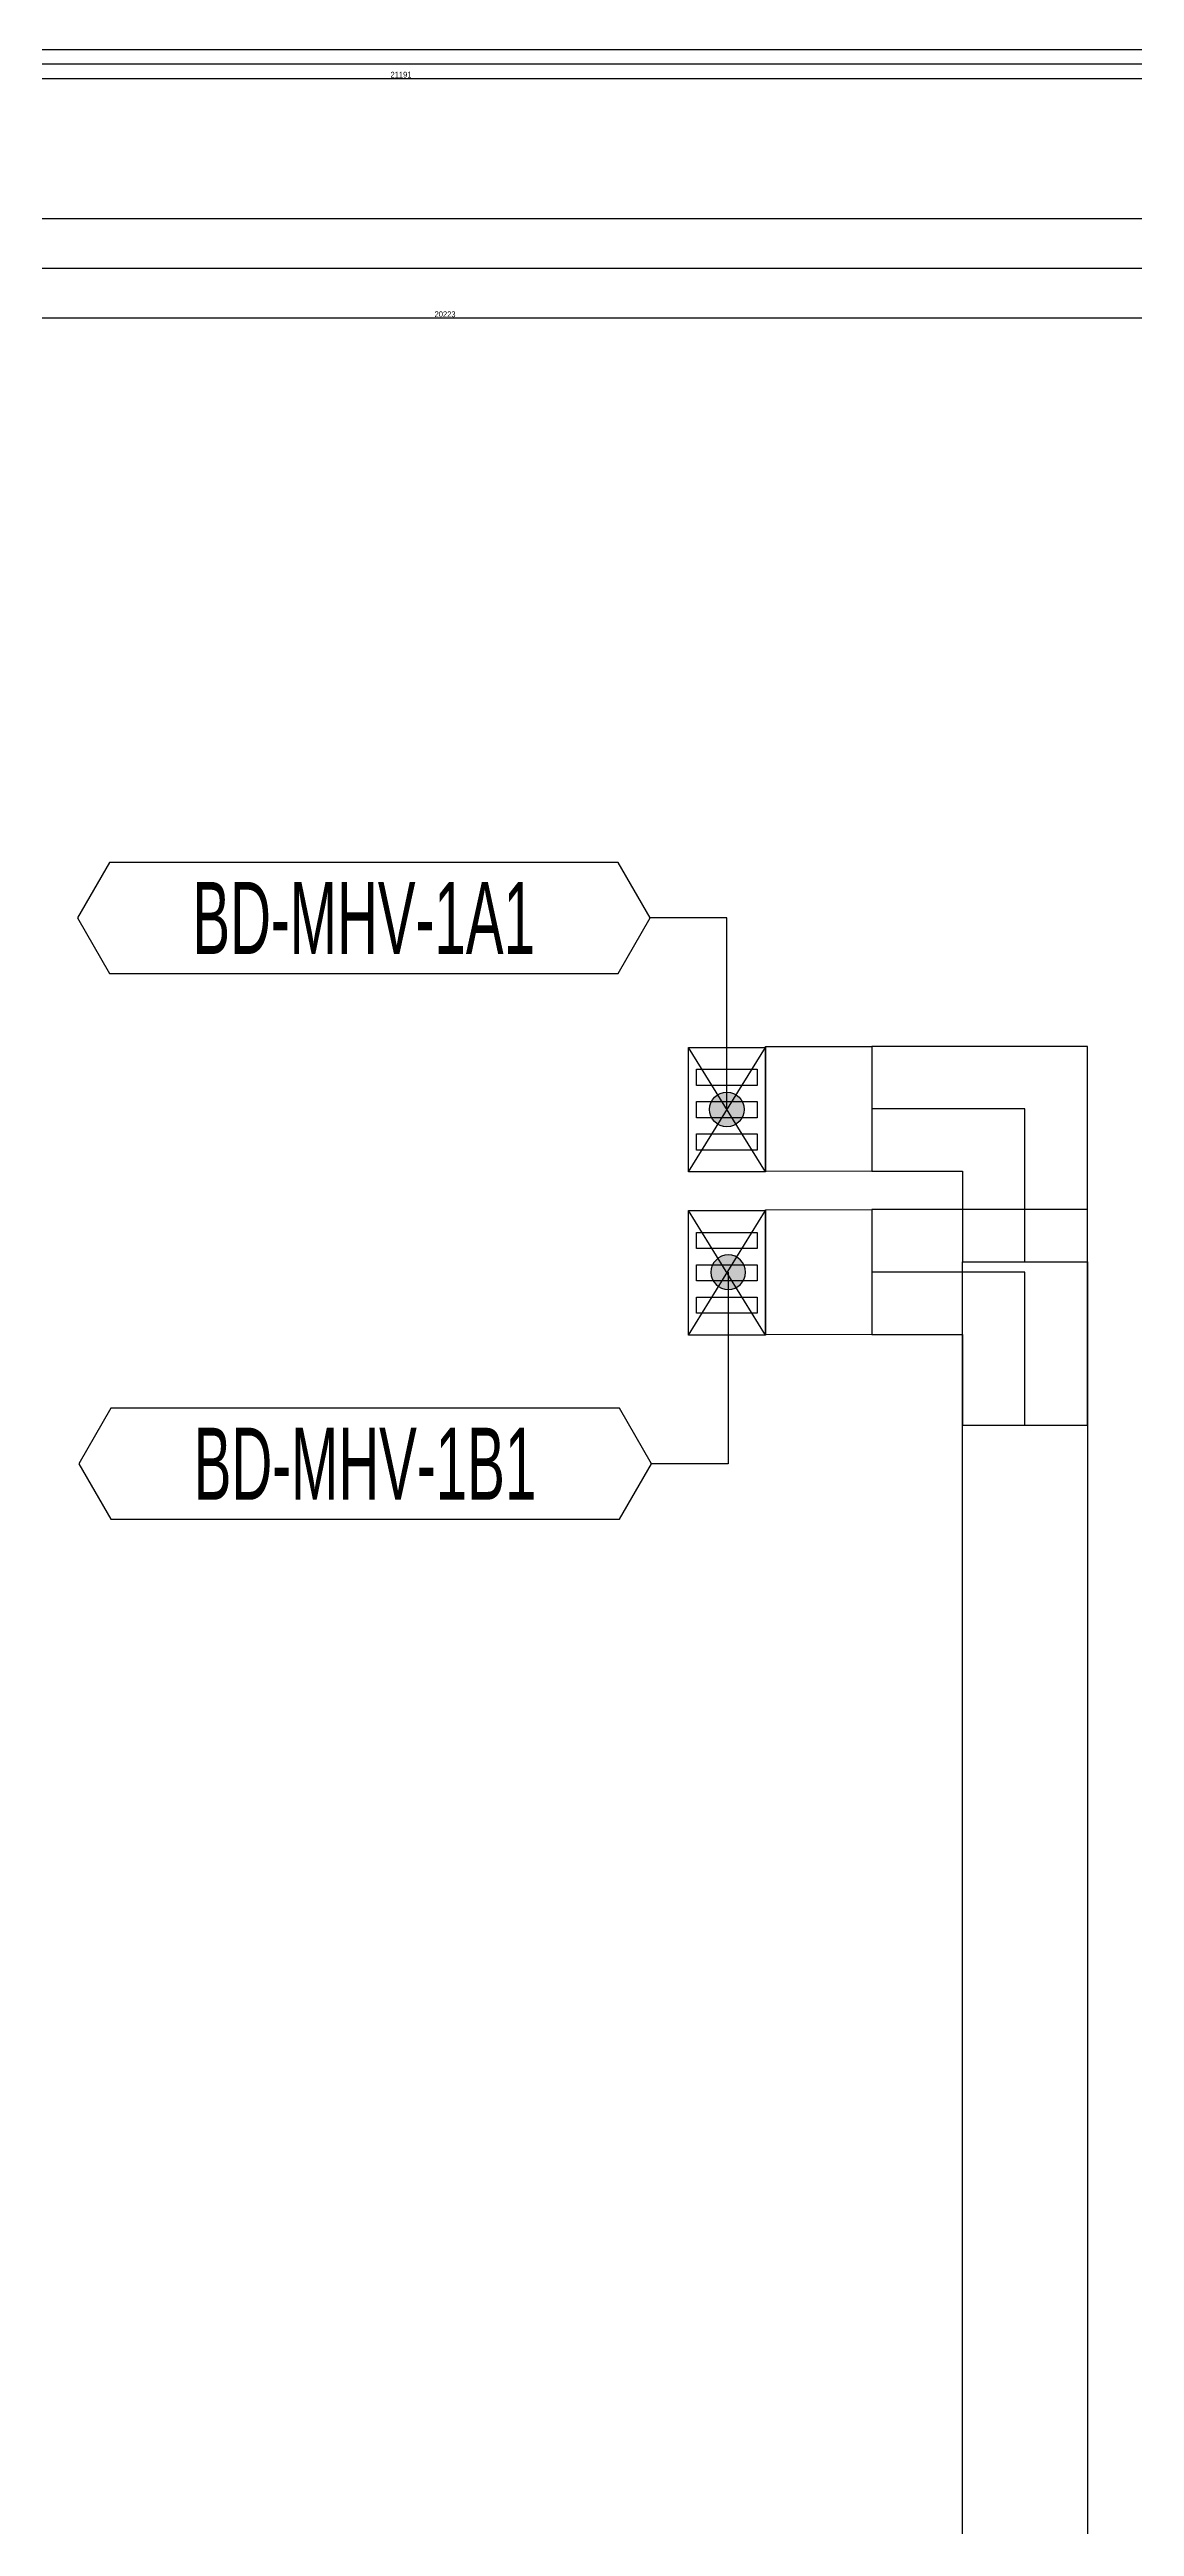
# Model space of a CAD drawing. Header units: millimetres. Extents: x 28486 to 374549, y -351975 to 868946.
# Drawn here: x 109630 to 115274, y -225998 to -213106 of the extents above; entities that cross this region are included whole.
import ezdxf
from ezdxf.enums import TextEntityAlignment as Align

# ---------------------------------------------------------------- set-up
doc = ezdxf.new("R2010")
doc.units = ezdxf.units.MM
doc.header["$LTSCALE"] = 150
doc.layers.get('Defpoints').update_dxf_attribs({"color": 150})
for name, color, linetype in [('-----27 Bus Duct_HV_6.6kV', 130, 'Continuous'), ('-----27 Bus Duct_HV_IT BACK UP A', 7, 'Continuous'), ('-----27 Bus Duct_HV_IT BACK UP B', 3, 'Continuous'), ('-----27 Bus Duct_LV_380-220V_IT BACK UP', 2, 'Continuous'), ('-----29 주기', 1, 'Continuous'), ('-----30 Text', 2, 'Continuous'), ('-----99 Cable Schedule', 2, 'Continuous')]:
    doc.layers.add(name, color=color, linetype=linetype)
doc.styles.add('ELEC', font='')
doc.styles.get("Standard").update_dxf_attribs({"font": ''})
doc.styles.get('ELEC').set_extended_font_data('Dotum')
doc.styles.get('Standard').set_extended_font_data('Dotum')
doc.dimstyles.new('전기통신참고용-치수', dxfattribs={"dimscale": 15, "dimtxt": 2, "dimasz": 0, "dimexe": 0, "dimexo": 0, "dimgap": 0.4, "dimtad": 4, "dimdec": 0, "dimzin": 0, "dimdsep": 46, "dimtxsty": 'Standard', "dimblk": 'NONE', "dimcen": 0, "dimse1": 1, "dimse2": 1, "dimsd1": 1, "dimsd2": 1, "dimclrd": 8, "dimclre": 8, "dimclrt": 8, "dimadec": 0, "dimazin": 0, "dimtfac": 1, "dimtdec": 0, "dimtix": 1, "dimtmove": 2, "dimatfit": 0, "dimldrblk": 'NONE', "dimfxl": 2, "dimtolj": 1, "dimtzin": 0, "dimarcsym": 0})

# ---------------------------------------------------------------- blocks, each defined once
blk = doc.blocks.new('*D228')
at = {"layer": 'Defpoints', "color": 0, "transparency": 16777216}
for p in [(520.000000000002, 10924.66252970578), (520.0000000000932, 10924.66252970578), (519.9999999999986, -9298.337470295517)]:
    blk.add_point(p, dxfattribs=at)
at = {"color": 0, "transparency": 16777216, "insert": (498.9796472185487, 813.1625297051314), "char_height": 30, "attachment_point": 5, "rotation": 90}
blk.add_mtext('\\A1;{\\C0;20223}', dxfattribs=at)
blk = doc.blocks.new('_None')
blk = doc.blocks.new('*D132')
at = {"layer": 'Defpoints', "color": 0, "transparency": 16777216}
for p in [(152.0000000000032, 17688.99999999643), (152.0000000000918, 17688.99999999643), (151.9999999999994, -3502.499999992391)]:
    blk.add_point(p, dxfattribs=at)
at = {"color": 0, "transparency": 16777216, "insert": (130.9796472185493, 7093.250000002017), "char_height": 30, "attachment_point": 5, "rotation": 90}
blk.add_mtext('\\A1;{\\C0;21191}', dxfattribs=at)
blk = doc.blocks.new('*D192')
at = {"layer": 'Defpoints', "color": 0, "transparency": 16777216}
for p in [(152.0000000000032, 17688.99999999643), (152.0000000000921, 17688.99999999643), (151.9999999999994, -3502.499999992391)]:
    blk.add_point(p, dxfattribs=at)
at = {"color": 0, "transparency": 16777216, "insert": (130.9796472185496, 7093.250000002017), "char_height": 30, "attachment_point": 5, "rotation": 90}
blk.add_mtext('\\A1;{\\C0;21191}', dxfattribs=at)
blk = doc.blocks.new('A$343519315662')
at = {"layer": '-----27 Bus Duct_HV_6.6kV'}
for p, q in [((472.0000000001164, 650.0000000000582), (471.9999999999709, 1122.000000000058)), ((471.9999999999709, 1122.000000000058), (1121.999999999971, 1121.999999999942)), ((797.0000000000291, 1122.000000000058), (797, 325.0000000000582)), ((1121.999999999971, 1122.000000000058), (1121.999999999854, 5.820766091346741e-11)), ((0, 0), (1.164153218269348e-10, 650)), ((1.164153218269348e-10, 650), (472.0000000001164, 650.0000000000582)), ((797, 325.0000000000582), (5.820766091346741e-11, 325)), ((1121.999999999854, 5.820766091346741e-11), (0, 0))]:
    blk.add_line(p, q, dxfattribs=at)
blk = doc.blocks.new('A$341610189226')
for p, q in [((0, 0), (647.9093344554421, 400.8093616761907)), ((0, 400.8093616761907), (647.9093344554421, 0))]:
    blk.add_line(p, q)
for points in [[(647.9093344554421, 0), (0, 0), (0, 400.8093616761907), (647.9093344554421, 400.8093616761907)], [(113.5944937032764, 358.7373269713426), (197.738563113031, 358.7373269713426), (197.738563113031, 42.0720347049064), (113.5944937032764, 42.0720347049064)], [(281.8826325228438, 358.7373269713426), (366.0267019326566, 358.7373269713426), (366.0267019326566, 42.0720347049064), (281.8826325228438, 42.0720347049064)], [(450.1707713424694, 358.7373269713426), (534.314840752224, 358.7373269713426), (534.314840752224, 42.0720347049064), (450.1707713424694, 42.0720347049064)]]:
    blk.add_lwpolyline(points, close=True)
blk = doc.blocks.new('A$C9a0ab699')
h = blk.add_hatch(color=0)
edge = h.paths.add_edge_path()
edge.add_arc((2.182787284255028e-11, 2.299202606081963e-09), 64.0071934098378, 720.0000000000341, 1080.000000000034, ccw=False)
at = {"color": 0}
blk.add_circle((2.182787284255028e-11, 2.299202606081963e-09), 64.0071934098378, dxfattribs=at)
blk = doc.blocks.new('*U226')
at = {"color": 1}
blk.add_line((260.0000000000018, 10924.66252970578), (259.9999999999984, -9298.337470295513), dxfattribs=at)
at = {"color": 0}
blk.add_lwpolyline([(519.9999999999984, -9298.337470295513), (-1.627142864890629e-12, -9298.337470295513), (1.818989403545856e-12, 10924.66252970578), (520.0000000000018, 10924.66252970578)], close=True, dxfattribs=at)
dim = blk.add_linear_dim(base=(520.0000000000932, 10924.66252970578), p1=(519.9999999999984, -9298.337470295513), p2=(520.0000000000018, 10924.66252970578), angle=90, text='{\\C0;<>}', dimstyle='전기통신참고용-치수', override={"dimtad": 1, "dimtxsty": 'Standard', "dimclrd": 0, "dimclre": 0, "dimclrt": 0}, dxfattribs=at)
dim.commit()
dim.dimension.update_dxf_attribs({"geometry": '*D228', "text_midpoint": (498.9796472185487, 813.1625297051314)})
blk = doc.blocks.new('*U130')
at = {"color": 1}
blk.add_line((76.00000000000318, 17688.99999999642), (75.99999999999936, -3502.499999992389), dxfattribs=at)
at = {"color": 0}
blk.add_lwpolyline([(151.9999999999994, -3502.499999992389), (-6.679101716144942e-13, -3502.499999992389), (3.126388037344441e-12, 17688.99999999642), (152.0000000000031, 17688.99999999642)], close=True, dxfattribs=at)
dim = blk.add_linear_dim(base=(152.0000000000918, 17688.99999999643), p1=(151.9999999999994, -3502.499999992389), p2=(152.0000000000031, 17688.99999999642), angle=90, text='{\\C0;<>}', dimstyle='전기통신참고용-치수', override={"dimtad": 1, "dimtxsty": 'Standard', "dimclrd": 0, "dimclre": 0, "dimclrt": 0}, dxfattribs=at)
dim.commit()
dim.dimension.update_dxf_attribs({"geometry": '*D132', "text_midpoint": (130.9796472185493, 7093.250000002017)})
blk = doc.blocks.new('*U190')
at = {"color": 1}
blk.add_line((76.00000000000318, 17688.99999999642), (75.99999999999936, -3502.499999992389), dxfattribs=at)
at = {"color": 0}
blk.add_lwpolyline([(151.9999999999994, -3502.499999992389), (-6.679101716144942e-13, -3502.499999992389), (3.126388037344441e-12, 17688.99999999642), (152.0000000000031, 17688.99999999642)], close=True, dxfattribs=at)
dim = blk.add_linear_dim(base=(152.0000000000921, 17688.99999999643), p1=(151.9999999999994, -3502.499999992389), p2=(152.0000000000031, 17688.99999999642), angle=90, text='{\\C0;<>}', dimstyle='전기통신참고용-치수', override={"dimtad": 1, "dimtxsty": 'Standard', "dimclrd": 0, "dimclre": 0, "dimclrt": 0}, dxfattribs=at)
dim.commit()
dim.dimension.update_dxf_attribs({"geometry": '*D192', "text_midpoint": (130.9796472185496, 7093.250000002017)})

msp = doc.modelspace()

# ---------------------------------------------------------------- linework, layer by layer
at = {"layer": '-----27 Bus Duct_HV_6.6kV'}
for points, elevation in [([(113353.5719547983, -218944.9843372607), (113353.5719547983, -218294.9843372607), (113906.5716338286, -218294.1646067046), (113906.5716338286, -218944.1646067046)], -8.119130947753065e-10), ([(113353.571954795, -219794.9843372608), (113353.571954795, -219144.9843372608), (113906.5716338253, -219144.1646067047), (113906.5716338253, -219794.1646067047)], -8.119130947753065e-10), ([(115028.5716338287, -229532.843420926), (114378.5716338287, -229532.843420926), (114378.5716338285, -219416.1646067046), (115028.5716338285, -219416.1646067046)], -9.927995283040857e-10), ([(115028.5716338287, -229532.843420926), (114378.5716338287, -229532.843420926), (114378.5716338286, -220266.1646067047), (115028.5716338286, -220266.1646067047)], -9.927995283040857e-10)]:
    msp.add_lwpolyline(points, close=True, dxfattribs=dict(at, elevation=elevation))
at = {"layer": '-----29 주기'}
for points, elevation in [([(109941.0505429773, -217337.1485853489), (109774.3406527653, -217625.8985853507), (109941.0505429798, -217914.6485853542), (112586.8614220863, -217914.6485853542), (112753.5713123098, -217625.8985853507), (112586.8614220839, -217337.1485853489)], -8.119130947753065e-10), ([(109947.9343023595, -220177.7296932436), (109781.2244121476, -220466.4796932453), (109947.9343023619, -220755.2296932488), (112593.7451814686, -220755.2296932488), (112760.4550716922, -220466.4796932453), (112593.7451814662, -220177.7296932436)], -4.871478568651839e-10)]:
    msp.add_lwpolyline(points, close=True, dxfattribs=dict(at, elevation=elevation))
at = {"layer": '-----99 Cable Schedule', "color": 1}
for points, elevation in [([(113153.1672739602, -218622.3939414153), (113153.167273963, -217625.8985853507), (112753.167273963, -217625.8985853507)], -8.119130947753065e-10), ([(113160.4550716894, -219469.9843371807), (113160.4550716922, -220466.4796932453), (112760.4550716922, -220466.4796932453)], -4.871478568651839e-10)]:
    msp.add_lwpolyline(points, dxfattribs=dict(at, elevation=elevation))

# ---------------------------------------------------------------- block references
at = {"layer": '-----27 Bus Duct_HV_6.6kV', "rotation": 90}
for p in [(113353.5719547983, -218947.320796439), (113353.571954795, -219797.3207964391)]:
    msp.add_blockref('A$341610189226', p, dxfattribs=at)
at = {"layer": '-----27 Bus Duct_HV_6.6kV', "xscale": -1, "rotation": 180}
for p in [(113906.5716338285, -218294.1646067046), (113906.5716338253, -219144.1646067047)]:
    msp.add_blockref('A$343519315662', p, dxfattribs=at)
at = {"layer": '-----27 Bus Duct_HV_IT BACK UP A', "rotation": 270}
msp.add_blockref('*U130', (104364.5713123097, -213105.9830523526), dxfattribs=at)
at = {"layer": '-----27 Bus Duct_HV_IT BACK UP B', "rotation": 270}
msp.add_blockref('*U190', (104364.5713123097, -213105.9830523526), dxfattribs=at)
at = {"layer": '-----27 Bus Duct_LV_380-220V_IT BACK UP', "rotation": 270}
msp.add_blockref('*U226', (110873.9087826122, -213984.9843372611), dxfattribs=at)
at = {"layer": '-----99 Cable Schedule', "color": 1, "xscale": 1.40625, "yscale": 1.40625, "zscale": 1.40625, "rotation": 180}
msp.add_blockref('A$C9a0ab699', (113153.1672739657, -218622.3939414921), dxfattribs=at)
at = {"layer": '-----99 Cable Schedule', "color": 1, "xscale": -1.40625, "yscale": 1.40625, "zscale": 1.40625}
msp.add_blockref('A$C9a0ab699', (113160.4550716894, -219469.9843371839), dxfattribs=at)

# ---------------------------------------------------------------- texts
at = {"layer": '-----30 Text', "linetype": 'Continuous', "style": 'ELEC', "width": 0.6}
for s, p in [('BD-MHV-1A1', (111263.9559825319, -217625.8985853515)), ('BD-MHV-1B1', (111270.8397419141, -220466.4796932462))]:
    msp.add_text(s, height=375, dxfattribs=at).set_placement(p, align=Align.MIDDLE)

doc.saveas('drawing.dxf')
